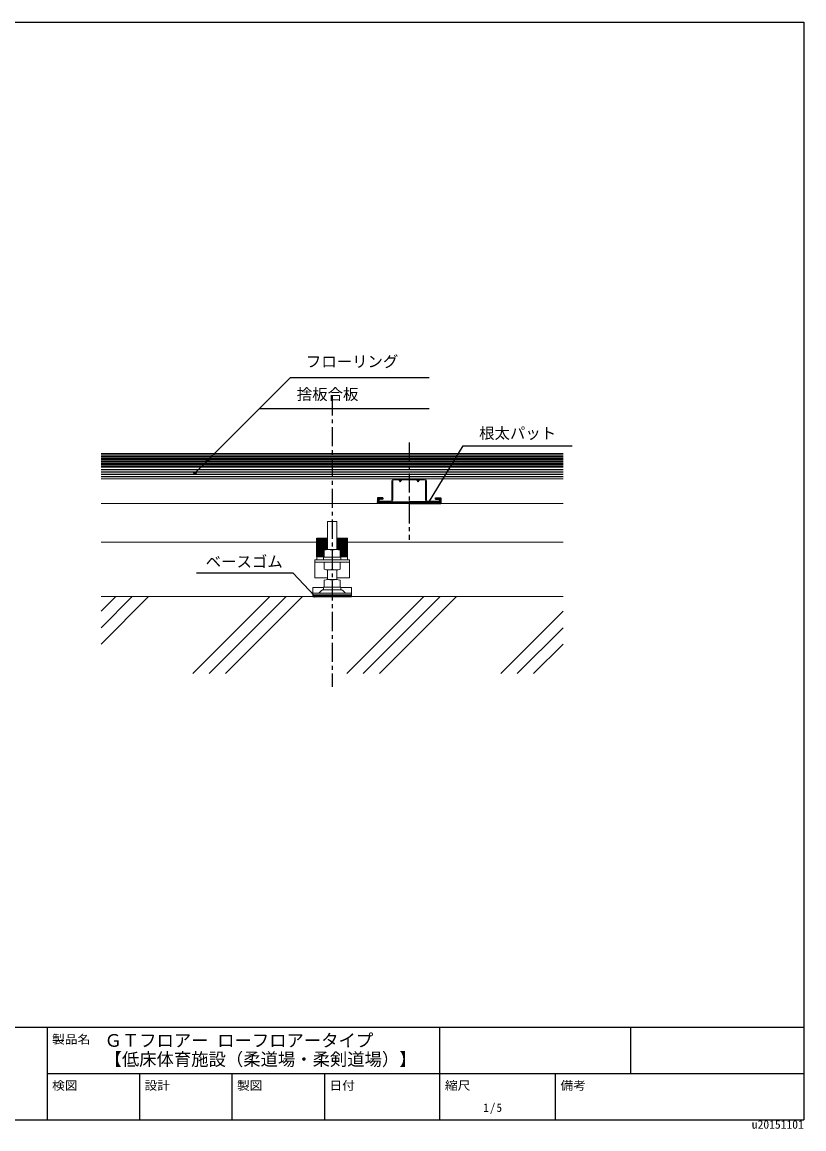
# Model space of a CAD drawing. Units: millimetres, scale not verified. Extents: x -1033 to 1029, y -737 to 700.
# Drawn here: x 14 to 1029, y -737 to 700 of the extents above; entities that cross this region are included whole.
import ezdxf
from ezdxf.enums import TextEntityAlignment as Align

# ---------------------------------------------------------------- set-up
doc = ezdxf.new("R2010")
doc.units = ezdxf.units.MM
doc.header["$LTSCALE"] = 5
doc.header["$PDMODE"] = 32
doc.header["$PDSIZE"] = 3
doc.linetypes.add('CHAIN1', pattern=[8, 5, -1, 1, -1])
for name, color, linetype in [('0-0_中心線', 4, 'CHAIN1'), ('0-2_太線１', 3, 'Continuous'), ('0-4_細線', 4, 'Continuous'), ('0-6_文字', 7, 'Continuous'), ('F-1_中線', 7, 'Continuous'), ('F-6_文字', 7, 'Continuous')]:
    doc.layers.add(name, color=color, linetype=linetype)
doc.layers.add('0-1_中線', color=7, linetype='Continuous', lineweight=18)
doc.styles.add('ＭＳ ゴシック', font='')
doc.styles.get('ＭＳ ゴシック').set_extended_font_data('MS Gothic')

msp = doc.modelspace()

# ---------------------------------------------------------------- linework, layer by layer
at = {"layer": '0-0_中心線'}
for p, q in [((416.828, 214.278), (416.828, -162.974)), ((516.828, 154.131), (516.828, 28.04))]:
    msp.add_line(p, q, dxfattribs=at)
at = {"layer": '0-1_中線'}
for p, q in [((116.828, 140.04), (716.828, 140.04)), ((116.828, 122.04), (716.828, 122.04)), ((116.828, 107.04), (716.828, 107.04)), ((494.328, 104.64), (494.328, 79.44)), ((495.528, 104.64), (495.528, 79.44)), ((496.728, 107.04), (503.828, 107.04)), ((503.228, 105.84), (496.728, 105.84)), ((536.928, 107.04), (529.828, 107.04)), ((530.428, 105.84), (536.928, 105.84)), ((538.128, 104.64), (538.128, 79.44)), ((539.328, 104.64), (539.328, 79.44)), ((116.828, 75.04), (716.828, 75.04)), ((477.528, 78.24), (477.528, 77.04)), ((493.128, 78.24), (477.528, 78.24)), ((477.528, 77.04), (493.128, 77.04)), ((556.128, 77.04), (540.528, 77.04)), ((422.828, 51.522), (410.828, 51.522)), ((410.828, 51.522), (410.828, 15.224)), ((422.828, 51.522), (422.828, 15.243)), ((116.828, 25.04), (396.828, 25.04)), ((411.549, 15.243), (411.578, 15.272)), ((411.578, 15.243), (422.078, 15.243)), ((436.828, 25.04), (716.828, 25.04)), ((396.828, 5.84), (406.328, 5.84)), ((396.828, 2.04), (396.828, 5.84)), ((405.478, 2.543), (405.478, 4.743)), ((427.678, 5.243), (405.978, 5.243)), ((405.978, 2.043), (427.678, 2.043)), ((416.828, 14.305), (416.828, 5.243)), ((427.328, 14.305), (427.328, 5.243)), ((427.328, 5.84), (436.828, 5.84)), ((428.178, 2.54), (428.178, 4.743)), ((436.828, 5.84), (436.828, 2.04)), ((394.328, -1.16), (394.328, -21.36)), ((410.828, -11.141), (410.828, -23.678)), ((422.078, -11.16), (411.578, -11.16)), ((416.828, -10.222), (416.828, -1.16)), ((422.828, -11.141), (422.828, -23.678)), ((439.328, -21.36), (439.328, -1.16)), ((394.328, -21.36), (410.828, -21.36)), ((411.578, -23.678), (422.078, -23.678)), ((416.828, -24.616), (416.828, -33.678)), ((422.828, -21.36), (439.328, -21.36)), ((391.828, -33.881), (405.478, -33.881)), ((391.828, -43.881), (391.828, -33.881)), ((391.828, -41.581), (441.828, -41.581)), ((399.474, -41.434), (402.68, -38.228)), ((405.478, -36.378), (405.478, -34.178)), ((405.933, -36.881), (416.828, -36.881)), ((427.722, -36.881), (405.933, -36.881)), ((427.678, -33.678), (405.978, -33.678)), ((427.678, -36.878), (405.978, -36.878)), ((427.722, -36.881), (416.828, -36.881)), ((428.178, -33.881), (441.828, -33.881)), ((428.178, -34.178), (428.178, -36.378)), ((434.181, -41.434), (430.975, -38.228)), ((441.828, -33.881), (441.828, -43.881)), ((116.828, -45.881), (716.828, -45.881)), ((135.915, -45.881), (116.828, -64.968)), ((157.129, -45.881), (116.828, -86.182)), ((178.342, -45.881), (116.828, -107.395)), ((335.915, -45.881), (235.915, -145.881)), ((357.129, -45.881), (257.129, -145.881)), ((378.342, -45.881), (278.342, -145.881)), ((391.828, -43.881), (441.828, -43.881)), ((535.915, -45.881), (435.915, -145.881)), ((557.129, -45.881), (457.129, -145.881)), ((578.342, -45.881), (478.342, -145.881)), ((716.828, -64.968), (635.915, -145.881)), ((716.828, -86.182), (657.129, -145.881)), ((716.828, -107.395), (678.342, -145.881))]:
    msp.add_line(p, q, dxfattribs=at)
for points in [[(503.228, 105.84), (505.328, 103.04), (507.428, 105.84), (516.828, 105.84)], [(503.828, 107.04), (505.328, 105.04), (506.828, 107.04), (516.828, 107.04)], [(529.828, 107.04), (528.328, 105.04), (526.828, 107.04), (516.828, 107.04)], [(530.428, 105.84), (528.328, 103.04), (526.228, 105.84), (516.828, 105.84)], [(540.528, 78.24), (556.128, 78.24), (556.128, 77.04)], [(427.328, 5.243), (406.328, 5.243), (406.328, 14.305)], [(406.328, -10.222), (406.328, -1.16), (427.328, -1.16), (427.328, -10.222)], [(427.328, -24.616), (427.328, -33.678), (406.328, -33.678), (406.328, -24.616)]]:
    msp.add_lwpolyline(points, dxfattribs=at)
msp.add_lwpolyline([(394.328, 2.04), (439.328, 2.04), (439.328, -1.16), (394.328, -1.16)], close=True, dxfattribs=at)
for centre, radius, start, end in [((496.728, 104.64), 2.4, 90, 180), ((496.728, 104.64), 1.2, 90, 180), ((536.928, 104.64), 2.4, 0, 90), ((536.928, 104.64), 1.2, 0, 90), ((493.128, 79.44), 1.2, 270, 0), ((493.128, 79.44), 2.4, 270, 0), ((540.528, 79.44), 2.4, 180, 270), ((540.528, 79.44), 1.2, 180, 270), ((411.578, 0.079), 15.164, 69.74384, 110.25616), ((422.078, 0.079), 15.164, 69.74384, 110.25616), ((405.978, 4.743), 0.5, 90, 180), ((405.978, 2.543), 0.5, 180, 270), ((427.678, 4.743), 0.5, 0, 90), ((427.678, 2.54), 0.5, 270, 0), ((411.578, 4.004), 15.164, 249.74384, 290.25616), ((422.078, 4.004), 15.164, 249.74384, 290.25616), ((411.578, -38.842), 15.164, 69.74384, 110.25616), ((422.078, -38.842), 15.164, 69.74384, 110.25616), ((399.121, -41.081), 0.5, 270, 315), ((405.933, -41.481), 4.6, 90, 135), ((405.978, -34.178), 0.5, 90, 180), ((405.978, -36.378), 0.5, 180, 270), ((427.678, -34.178), 0.5, 0, 90), ((427.678, -36.378), 0.5, 270, 0), ((427.722, -41.481), 4.6, 45, 90), ((434.535, -41.081), 0.5, 225, 270)]:
    msp.add_arc(centre, radius, start, end, dxfattribs=at)
at = {"layer": '0-2_太線１'}
for p, q in [((116.828, 119.04), (716.828, 119.04)), ((116.828, 116.04), (716.828, 116.04)), ((116.828, 113.04), (716.828, 113.04)), ((116.828, 110.04), (716.828, 110.04)), ((482.528, 82.54), (475.528, 82.54)), ((475.528, 82.54), (475.528, 75.04)), ((475.528, 81.955), (476.113, 82.54)), ((475.528, 81.248), (476.82, 82.54)), ((475.528, 80.541), (477.527, 82.54)), ((475.528, 79.834), (478.234, 82.54)), ((475.528, 79.127), (478.941, 82.54)), ((475.528, 78.42), (477.528, 80.42)), ((475.528, 77.712), (477.528, 79.712)), ((475.528, 77.005), (477.528, 79.005)), ((475.528, 76.298), (477.528, 78.298)), ((475.528, 75.591), (477.528, 77.591)), ((516.828, 75.04), (475.528, 75.04)), ((475.684, 75.04), (477.684, 77.04)), ((476.391, 75.04), (478.391, 77.04)), ((477.098, 75.04), (479.098, 77.04)), ((477.528, 77.04), (516.828, 77.04)), ((477.648, 80.54), (479.648, 82.54)), ((477.805, 75.04), (479.805, 77.04)), ((478.355, 80.54), (480.355, 82.54)), ((478.512, 75.04), (480.512, 77.04)), ((479.063, 80.54), (481.063, 82.54)), ((479.219, 75.04), (481.219, 77.04)), ((479.77, 80.54), (481.77, 82.54)), ((479.927, 75.04), (481.927, 77.04)), ((480.477, 80.54), (482.477, 82.54)), ((480.634, 75.04), (482.634, 77.04)), ((481.184, 80.54), (482.528, 81.884)), ((481.341, 75.04), (483.341, 77.04)), ((481.891, 80.54), (482.528, 81.177)), ((482.048, 75.04), (484.048, 77.04)), ((482.755, 75.04), (484.755, 77.04)), ((483.462, 75.04), (485.462, 77.04)), ((484.169, 75.04), (486.169, 77.04)), ((484.876, 75.04), (486.876, 77.04)), ((485.583, 75.04), (487.583, 77.04)), ((486.291, 75.04), (488.291, 77.04)), ((486.998, 75.04), (488.998, 77.04)), ((487.705, 75.04), (489.705, 77.04)), ((488.412, 75.04), (490.412, 77.04)), ((489.119, 75.04), (491.119, 77.04)), ((489.826, 75.04), (491.826, 77.04)), ((490.533, 75.04), (492.533, 77.04)), ((491.24, 75.04), (493.24, 77.04)), ((491.947, 75.04), (493.947, 77.04)), ((492.654, 75.04), (494.654, 77.04)), ((493.362, 75.04), (495.362, 77.04)), ((494.069, 75.04), (496.069, 77.04)), ((494.776, 75.04), (496.776, 77.04)), ((495.483, 75.04), (497.483, 77.04)), ((496.19, 75.04), (498.19, 77.04)), ((496.897, 75.04), (498.897, 77.04)), ((497.604, 75.04), (499.604, 77.04)), ((498.311, 75.04), (500.311, 77.04)), ((499.018, 75.04), (501.018, 77.04)), ((499.726, 75.04), (501.726, 77.04)), ((500.433, 75.04), (502.433, 77.04)), ((501.14, 75.04), (503.14, 77.04)), ((501.847, 75.04), (503.847, 77.04)), ((502.554, 75.04), (504.554, 77.04)), ((503.261, 75.04), (505.261, 77.04)), ((503.968, 75.04), (505.968, 77.04)), ((504.675, 75.04), (506.675, 77.04)), ((505.382, 75.04), (507.382, 77.04)), ((506.089, 75.04), (508.089, 77.04)), ((506.797, 75.04), (508.797, 77.04)), ((507.504, 75.04), (509.504, 77.04)), ((508.211, 75.04), (510.211, 77.04)), ((508.918, 75.04), (510.918, 77.04)), ((509.625, 75.04), (511.625, 77.04)), ((510.332, 75.04), (512.332, 77.04)), ((511.039, 75.04), (513.039, 77.04)), ((511.746, 75.04), (513.746, 77.04)), ((512.453, 75.04), (514.453, 77.04)), ((513.161, 75.04), (515.161, 77.04)), ((513.868, 75.04), (515.868, 77.04)), ((514.575, 75.04), (516.575, 77.04)), ((515.282, 75.04), (517.282, 77.04)), ((515.989, 75.04), (517.989, 77.04)), ((516.696, 75.04), (518.696, 77.04)), ((556.128, 77.04), (516.828, 77.04)), ((516.828, 75.04), (558.128, 75.04)), ((517.403, 75.04), (519.403, 77.04)), ((518.11, 75.04), (520.11, 77.04)), ((518.817, 75.04), (520.817, 77.04)), ((519.525, 75.04), (521.525, 77.04)), ((520.232, 75.04), (522.232, 77.04)), ((520.939, 75.04), (522.939, 77.04)), ((521.646, 75.04), (523.646, 77.04)), ((522.353, 75.04), (524.353, 77.04)), ((523.06, 75.04), (525.06, 77.04)), ((523.767, 75.04), (525.767, 77.04)), ((524.474, 75.04), (526.474, 77.04)), ((525.181, 75.04), (527.181, 77.04)), ((525.888, 75.04), (527.888, 77.04)), ((526.596, 75.04), (528.596, 77.04)), ((527.303, 75.04), (529.303, 77.04)), ((528.01, 75.04), (530.01, 77.04)), ((528.717, 75.04), (530.717, 77.04)), ((529.424, 75.04), (531.424, 77.04)), ((530.131, 75.04), (532.131, 77.04)), ((530.838, 75.04), (532.838, 77.04)), ((531.545, 75.04), (533.545, 77.04)), ((532.252, 75.04), (534.252, 77.04)), ((532.96, 75.04), (534.96, 77.04)), ((533.667, 75.04), (535.667, 77.04)), ((534.374, 75.04), (536.374, 77.04)), ((535.081, 75.04), (537.081, 77.04)), ((535.788, 75.04), (537.788, 77.04)), ((536.495, 75.04), (538.495, 77.04)), ((537.202, 75.04), (539.202, 77.04)), ((537.909, 75.04), (539.909, 77.04)), ((538.616, 75.04), (540.616, 77.04)), ((539.324, 75.04), (541.324, 77.04)), ((540.031, 75.04), (542.031, 77.04)), ((540.738, 75.04), (542.738, 77.04)), ((541.445, 75.04), (543.445, 77.04)), ((542.152, 75.04), (544.152, 77.04)), ((542.859, 75.04), (544.859, 77.04)), ((543.566, 75.04), (545.566, 77.04)), ((544.273, 75.04), (546.273, 77.04)), ((544.98, 75.04), (546.98, 77.04)), ((545.687, 75.04), (547.687, 77.04)), ((546.395, 75.04), (548.395, 77.04)), ((547.102, 75.04), (549.102, 77.04)), ((547.809, 75.04), (549.809, 77.04)), ((548.516, 75.04), (550.516, 77.04)), ((549.223, 75.04), (551.223, 77.04)), ((549.93, 75.04), (551.93, 77.04)), ((550.637, 75.04), (552.637, 77.04)), ((551.128, 80.54), (551.128, 82.54)), ((551.128, 81.895), (551.773, 82.54)), ((551.128, 81.188), (552.48, 82.54)), ((551.187, 80.54), (553.187, 82.54)), ((551.344, 75.04), (553.344, 77.04)), ((551.895, 80.54), (553.895, 82.54)), ((552.051, 75.04), (554.051, 77.04)), ((552.602, 80.54), (554.602, 82.54)), ((552.759, 75.04), (554.759, 77.04)), ((553.309, 80.54), (555.309, 82.54)), ((553.466, 75.04), (555.466, 77.04)), ((554.016, 80.54), (556.016, 82.54)), ((554.173, 75.04), (558.128, 78.995)), ((554.723, 80.54), (556.723, 82.54)), ((554.88, 75.04), (558.128, 78.288)), ((555.43, 80.54), (557.43, 82.54)), ((555.587, 75.04), (558.128, 77.581)), ((556.128, 80.531), (558.128, 82.531)), ((556.128, 79.824), (558.128, 81.824)), ((556.128, 79.116), (558.128, 81.116)), ((556.128, 78.409), (558.128, 80.409)), ((556.128, 77.742), (556.128, 77.04)), ((556.148, 77.722), (558.128, 79.702)), ((556.294, 75.04), (558.128, 76.874)), ((557.001, 75.04), (558.128, 76.167)), ((557.708, 75.04), (558.128, 75.46)), ((398.098, 30.04), (396.828, 28.824)), ((405.327, 30.04), (396.828, 21.9)), ((402.435, 30.04), (396.828, 24.67)), ((399.544, 30.04), (396.828, 27.439)), ((400.989, 30.04), (396.828, 26.054)), ((403.881, 30.04), (396.828, 23.285)), ((396.828, 5.84), (396.828, 30.04)), ((406.772, 30.04), (396.828, 20.516)), ((396.828, 30.04), (410.828, 30.04)), ((408.218, 30.04), (396.828, 19.131)), ((409.664, 30.04), (396.828, 17.746)), ((410.828, 29.77), (396.828, 16.362)), ((422.828, 30.04), (436.828, 30.04)), ((425.567, 30.04), (422.828, 27.417)), ((435.687, 30.04), (422.828, 17.724)), ((428.459, 30.04), (422.828, 24.647)), ((429.904, 30.04), (422.828, 23.263)), ((431.35, 30.04), (422.828, 21.878)), ((432.796, 30.04), (422.828, 20.493)), ((434.242, 30.04), (422.828, 19.109)), ((427.013, 30.04), (422.828, 26.032)), ((424.121, 30.04), (422.828, 28.801)), ((436.828, 29.748), (422.828, 16.339)), ((436.828, 5.84), (436.828, 30.04)), ((410.828, 28.386), (396.828, 14.977)), ((410.828, 27.001), (396.828, 13.592)), ((410.828, 25.616), (396.828, 12.208)), ((410.828, 24.232), (396.828, 10.823)), ((410.828, 22.847), (396.828, 9.438)), ((410.828, 21.462), (396.828, 8.054)), ((410.828, 20.078), (396.828, 6.669)), ((410.828, 18.693), (397.408, 5.84)), ((410.828, 17.308), (408.296, 14.883)), ((410.828, 15.924), (410.034, 15.164)), ((436.828, 28.363), (423.093, 15.209)), ((436.828, 26.978), (424.389, 15.065)), ((436.828, 25.594), (425.589, 14.83)), ((436.828, 24.209), (426.709, 14.518)), ((436.828, 22.824), (427.328, 13.726)), ((436.828, 21.44), (427.328, 12.341)), ((436.828, 20.055), (427.328, 10.957)), ((436.828, 18.67), (427.328, 9.572)), ((436.828, 17.286), (427.328, 8.187)), ((436.828, 15.901), (427.328, 6.803)), ((436.828, 14.516), (427.769, 5.84)), ((406.328, 12.998), (398.854, 5.84)), ((406.328, 11.614), (400.299, 5.84)), ((406.328, 10.229), (401.745, 5.84)), ((406.328, 8.844), (403.191, 5.84)), ((406.328, 7.46), (404.637, 5.84)), ((406.328, 6.075), (406.082, 5.84)), ((436.828, 13.132), (429.214, 5.84)), ((436.828, 11.747), (430.66, 5.84)), ((436.828, 10.363), (432.106, 5.84)), ((436.828, 8.978), (433.552, 5.84)), ((436.828, 7.593), (434.997, 5.84)), ((436.828, 6.209), (436.443, 5.84)), ((441.828, -43.881), (391.828, -43.881)), ((391.828, -43.881), (391.828, -45.881)), ((392.378, -43.881), (391.828, -44.408)), ((393.823, -43.881), (391.828, -45.792)), ((391.828, -45.881), (441.828, -45.881)), ((395.269, -43.881), (393.181, -45.881)), ((396.715, -43.881), (394.627, -45.881)), ((398.161, -43.881), (396.072, -45.881)), ((399.606, -43.881), (397.518, -45.881)), ((401.052, -43.881), (398.964, -45.881)), ((402.498, -43.881), (400.41, -45.881)), ((403.943, -43.881), (401.855, -45.881)), ((405.389, -43.881), (403.301, -45.881)), ((406.835, -43.881), (404.747, -45.881)), ((408.281, -43.881), (406.192, -45.881)), ((409.726, -43.881), (407.638, -45.881)), ((411.172, -43.881), (409.084, -45.881)), ((412.618, -43.881), (410.53, -45.881)), ((414.064, -43.881), (411.975, -45.881)), ((415.509, -43.881), (413.421, -45.881)), ((416.955, -43.881), (414.867, -45.881)), ((418.401, -43.881), (416.313, -45.881)), ((419.847, -43.881), (417.758, -45.881)), ((421.292, -43.881), (419.204, -45.881)), ((422.738, -43.881), (420.65, -45.881)), ((424.184, -43.881), (422.096, -45.881)), ((425.63, -43.881), (423.541, -45.881)), ((427.075, -43.881), (424.987, -45.881)), ((428.521, -43.881), (426.433, -45.881)), ((429.967, -43.881), (427.879, -45.881)), ((431.413, -43.881), (429.324, -45.881)), ((432.858, -43.881), (430.77, -45.881)), ((434.304, -43.881), (432.216, -45.881)), ((435.75, -43.881), (433.662, -45.881)), ((437.196, -43.881), (435.107, -45.881)), ((438.641, -43.881), (436.553, -45.881)), ((440.087, -43.881), (437.999, -45.881)), ((441.533, -43.881), (439.445, -45.881)), ((441.828, -44.983), (440.89, -45.881)), ((441.828, -45.881), (441.828, -43.881))]:
    msp.add_line(p, q, dxfattribs=at)
for points in [[(482.528, 82.54), (482.528, 80.54), (477.528, 80.54), (477.528, 77.04)], [(551.128, 82.54), (558.128, 82.54), (558.128, 75.04)], [(551.128, 80.54), (556.12, 80.54), (556.128, 80.54), (556.128, 77.742)]]:
    msp.add_lwpolyline(points, dxfattribs=at)
at = {"layer": '0-4_細線'}
for p, q in [((116.828, 138.04), (716.828, 138.04)), ((116.828, 136.04), (716.828, 136.04)), ((116.828, 134.04), (716.828, 134.04)), ((116.828, 132.04), (716.828, 132.04)), ((116.828, 130.04), (716.828, 130.04)), ((116.828, 128.04), (716.828, 128.04)), ((116.828, 126.04), (716.828, 126.04)), ((116.828, 124.04), (716.828, 124.04))]:
    msp.add_line(p, q, dxfattribs=at)
at = {"layer": '0-6_文字'}
for p, q in [((362.572, 238.557), (238.556, 114.54)), ((362.572, 238.557), (542.737, 238.557)), ((322.572, 198.557), (542.737, 198.557)), ((366.006, -15.534), (240.801, -15.534)), ((366.006, -15.534), (393.781, -44.881))]:
    msp.add_line(p, q, dxfattribs=at)
msp.add_lwpolyline([(542.03, 76.04), (586.753, 149.927), (728.339, 149.927)], dxfattribs=at)
for p in [(255.056, 131.04), (238.556, 114.54), (542.03, 76.04), (393.781, -44.881)]:
    msp.add_point(p, dxfattribs=at)
at = {"layer": 'F-1_中線'}
for p, q in [((-1033.224, 699.989), (1029.276, 699.989)), ((1029.276, 699.989), (1029.276, -725.011)), ((-1033.224, -605.011), (1029.276, -605.011)), ((46.776, -605.011), (46.776, -725.011)), ((556.776, -725.011), (556.776, -605.011)), ((804.276, -605.011), (804.276, -665.011)), ((46.776, -665.011), (1029.276, -665.011)), ((166.776, -665.011), (166.776, -725.011)), ((286.776, -665.011), (286.776, -725.011)), ((406.776, -665.011), (406.776, -725.011)), ((706.776, -725.011), (706.776, -665.011)), ((-1033.224, -725.011), (1029.276, -725.011))]:
    msp.add_line(p, q, dxfattribs=at)

# ---------------------------------------------------------------- texts
at = {"layer": '0-6_文字', "style": 'ＭＳ ゴシック'}
for s, height, p in [('フローリング', 14.66, (382.726, 247.621)), ('捨板合板', 14.66, (370.923, 205.143)), ('根太パット', 14.66, (607.652, 154.615)), ('ベースゴム', 14.66, (252.633, -12.187)), ('u20151101', 11, (961.776, -740.011))]:
    msp.add_text(s, height=height, dxfattribs=at).set_placement(p, align=Align.BOTTOM_LEFT)
at = {"layer": 'F-6_文字', "style": 'ＭＳ ゴシック', "width": 1.1}
for s, p in [('製品名', (53.247, -629.517)), ('検図', (53.247, -689.517)), ('設計', (173.247, -689.517)), ('製図', (293.247, -689.517)), ('日付', (413.247, -689.517)), ('縮尺', (563.247, -689.517)), ('備考', (713.247, -689.517))]:
    msp.add_text(s, height=11, dxfattribs=at).set_placement(p, align=Align.BOTTOM_LEFT)
at = {"layer": 'F-6_文字', "style": 'ＭＳ ゴシック'}
for s, p in [('ＧＴフロアー ローフロアータイプ', (121.326, -635.285)), ('【低床体育施設（柔道場・柔剣道場）】', (121.326, -659.751))]:
    msp.add_text(s, height=16.5, dxfattribs=at).set_placement(p, align=Align.BOTTOM_LEFT)
at = {"layer": 'F-6_文字', "insert": (613.026, -717.511), "char_height": 11, "attachment_point": 7, "style": 'ＭＳ ゴシック'}
msp.add_mtext('\\T1.21;\\W0.95;1/5', dxfattribs=at)

doc.saveas('drawing.dxf')
